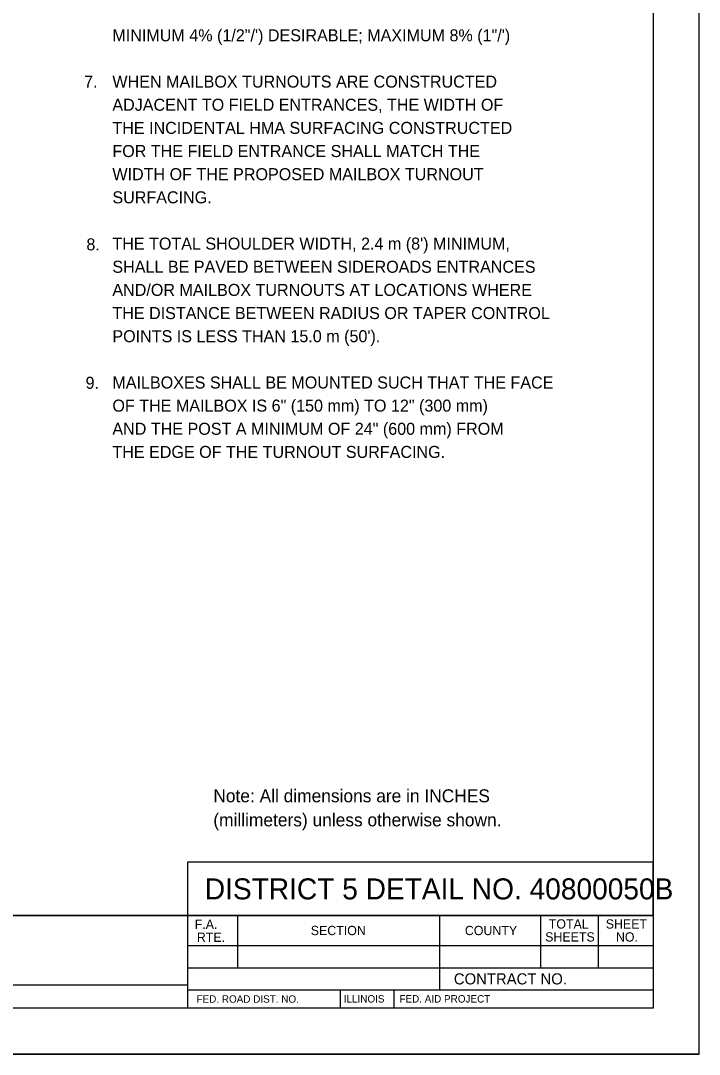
# Model space of a CAD drawing. Extents: x 99425 to 100105, y 99246 to 99699.
# Drawn here: x 99958 to 100104.6, y 99258.9 to 99482.2 of the extents above; entities that cross this region are included whole.
import ezdxf

# ---------------------------------------------------------------- set-up
doc = ezdxf.new("R2010")
doc.units = 0
for name, color, linetype in [('Level 55', 7, 'Continuous'), ('Sheets_50 Reference Boundary', 7, 'Continuous'), ('Sheets_General Details', 7, 'Continuous'), ('Sheets_Printer Plotting Border', 7, 'Continuous')]:
    doc.layers.add(name, color=color, linetype=linetype)

msp = doc.modelspace()

# ---------------------------------------------------------------- linework, layer by layer
at = {"layer": 'Sheets_50 Reference Boundary'}
msp.add_lwpolyline([(99464.57, 99688.92), (100094.57, 99688.92), (100094.57, 99288.92), (99464.57, 99288.92)], close=True, dxfattribs=at)
at = {"layer": 'Sheets_General Details'}
for p, q in [((100104.57, 99258.92), (100104.57, 99698.92)), ((99464.57, 99288.92), (100094.57, 99288.92)), ((99994.05, 99288.92), (99994.05, 99268.92)), ((100004.85, 99288.92), (100004.85, 99277.62)), ((100048.45, 99288.92), (100048.45, 99272.82)), ((100070.3, 99288.92), (100070.3, 99277.62)), ((100082.71, 99288.92), (100082.71, 99277.62)), ((99994.05, 99282.42), (100094.57, 99282.42)), ((99994.05, 99277.62), (100094.57, 99277.62)), ((99840.05, 99273.92), (99994.05, 99273.92)), ((99994.05, 99272.82), (100094.57, 99272.82)), ((100027, 99272.82), (100027, 99268.92)), ((100038.6, 99272.82), (100038.6, 99268.92)), ((100104.57, 99258.92), (99424.57, 99258.92))]:
    msp.add_line(p, q, dxfattribs=at)
for points in [[(99464.57, 99688.92), (100094.57, 99688.92), (100094.57, 99268.92), (99464.57, 99268.92)], [(99994.05, 99288.92), (100094.57, 99288.92), (100094.57, 99300.41), (99994.05, 99300.41)]]:
    msp.add_lwpolyline(points, close=True, dxfattribs=at)
at = {"layer": 'Sheets_Printer Plotting Border'}
msp.add_lwpolyline([(99424.57, 99258.92), (100104.57, 99258.92), (100104.57, 99698.92), (99424.57, 99698.92)], close=True, dxfattribs=at)

# ---------------------------------------------------------------- texts
at = {"layer": 'Level 55'}
for s, p in [('MINIMUM 4% (1/2"/\') DESIRABLE; MAXIMUM 8% (1"/\')', (99977.82, 99477.76)), ('7.', (99971.72, 99467.76)), ('WHEN MAILBOX TURNOUTS ARE CONSTRUCTED', (99977.82, 99467.76)), ('ADJACENT TO FIELD ENTRANCES, THE WIDTH OF', (99977.82, 99462.76)), ('THE INCIDENTAL HMA SURFACING CONSTRUCTED', (99977.82, 99457.76)), ('FOR THE FIELD ENTRANCE SHALL MATCH THE', (99977.82, 99452.76)), ('WIDTH OF THE PROPOSED MAILBOX TURNOUT', (99977.82, 99447.76)), ('SURFACING.', (99977.82, 99442.76)), ('8.', (99972.21, 99432.6)), ("THE TOTAL SHOULDER WIDTH, 2.4 m (8') MINIMUM, ", (99977.82, 99432.76)), ('SHALL BE PAVED BETWEEN SIDEROADS ENTRANCES', (99977.82, 99427.76)), ('AND/OR MAILBOX TURNOUTS AT LOCATIONS WHERE', (99977.82, 99422.76)), ('THE DISTANCE BETWEEN RADIUS OR TAPER CONTROL', (99977.82, 99417.76)), ("POINTS IS LESS THAN 15.0 m (50').", (99977.82, 99412.76)), ('9.', (99972.03, 99402.7)), ('MAILBOXES SHALL BE MOUNTED SUCH THAT THE FACE', (99977.82, 99402.76)), ('OF THE MAILBOX IS 6" (150 mm) TO 12" (300 mm)', (99977.82, 99397.76)), ('AND THE POST A MINIMUM OF 24" (600 mm) FROM', (99977.82, 99392.76)), ('THE EDGE OF THE TURNOUT SURFACING.', (99977.82, 99387.76))]:
    msp.add_text(s, height=2.6, dxfattribs=at).set_placement(p)
at = {"layer": 'Sheets_General Details'}
for s, height, p in [('Note: All dimensions are in INCHES', 2.8003, (99999.62, 99313.37)), ('(millimeters) unless otherwise shown.', 2.8003, (99999.62, 99308.17)), ('DISTRICT 5 DETAIL NO. 40800050B', 4.5381, (99997.78, 99292.39)), ('F.A. ', 2, (99995.6, 99286.02)), ('TOTAL', 2, (100072.06, 99286.09)), ('SHEET', 2, (100084.36, 99286.09)), ('RTE.', 2, (99996.06, 99283.22)), ('SECTION', 2, (100020.66, 99284.67)), ('COUNTY', 2, (100053.94, 99284.67)), ('SHEETS', 2, (100071.28, 99283.29)), ('NO.', 2, (100086.56, 99283.29)), ('CONTRACT NO.      ', 2.4, (100051.56, 99274.02)), ('FED. ROAD DIST. NO.  ', 1.6, (99995.99, 99270.07)), ('ILLINOIS', 1.6, (100027.78, 99270.11)), ('FED. AID PROJECT', 1.6, (100039.81, 99270.11))]:
    msp.add_text(s, height=height, dxfattribs=at).set_placement(p)

doc.saveas('drawing.dxf')
